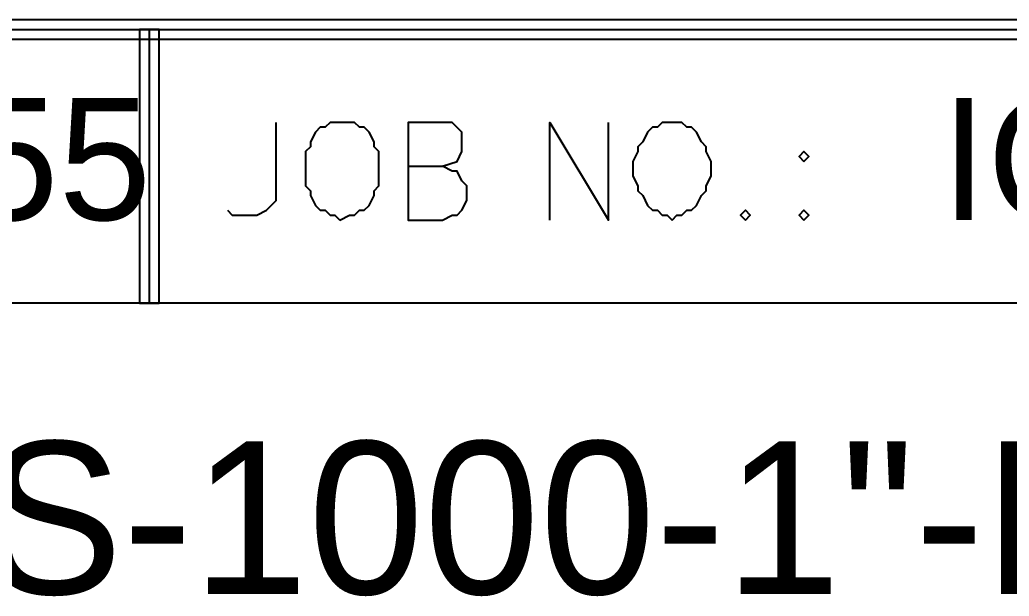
# Model space of a CAD drawing. Extents: x 0 to 420, y 0 to 297.
# Drawn here: x 56.15 to 76.4, y 1 to 12.8 of the extents above; entities that cross this region are included whole.
import ezdxf

# ---------------------------------------------------------------- set-up
doc = ezdxf.new("R2010")
doc.units = 0
doc.styles.add('HTX1', font='O8116901', dxfattribs={"width": 1.02})

msp = doc.modelspace()

# ---------------------------------------------------------------- linework, layer by layer
at = {"layer": 'GT_1', "flags": 128}
for points in [[(20.3, 12.6), (20.3, 12.4), (97.3, 12.4), (97.3, 12.8), (20.3, 12.8), (20.3, 12.6), (97.3, 12.6)], [(58.8, 12.6), (58.6, 12.6), (58.6, 7), (59, 7), (59, 12.6), (58.8, 12.6), (58.8, 7)], [(60.4, 8.9), (60.5, 8.8), (60.8, 8.8), (61, 8.8), (61.2, 8.9), (61.4, 9.1), (61.4, 9.3), (61.4, 10.7)], [(62.7, 8.7), (62.9, 8.8), (63, 8.8), (63.1, 8.9), (63.2, 8.9), (63.3, 9), (63.4, 9.2), (63.4, 9.3), (63.5, 9.4), (63.5, 9.6), (63.5, 9.7), (63.5, 9.9), (63.5, 10.1), (63.4, 10.2), (63.4, 10.3), (63.3, 10.5), (63.2, 10.6), (63.1, 10.6), (63, 10.7), (62.9, 10.7), (62.7, 10.7), (62.6, 10.7), (62.5, 10.7), (62.4, 10.6), (62.3, 10.6), (62.2, 10.5), (62.1, 10.3), (62.1, 10.2), (62, 10.1), (62, 9.9), (62, 9.7), (62, 9.6), (62, 9.4), (62.1, 9.3), (62.1, 9.2), (62.2, 9), (62.3, 8.9), (62.4, 8.9), (62.5, 8.8), (62.6, 8.8), (62.7, 8.7)], [(64.1, 9.8), (64.8, 9.8), (65.1, 9.9), (65.2, 10.1), (65.2, 10.5), (65, 10.7), (64.7, 10.7), (64.1, 10.7), (64.1, 8.7), (64.8, 8.7), (65, 8.8), (65.1, 8.8), (65.2, 8.9), (65.3, 9.1), (65.3, 9.2), (65.3, 9.4), (65.2, 9.5), (65.1, 9.7), (65, 9.7), (64.8, 9.8)], [(67, 8.7), (67, 10.7), (68.2, 8.7), (68.2, 10.7)], [(69.5, 8.7), (69.6, 8.8), (69.7, 8.8), (69.8, 8.9), (69.9, 8.9), (70, 9), (70.1, 9.2), (70.2, 9.3), (70.2, 9.4), (70.3, 9.6), (70.3, 9.7), (70.3, 9.9), (70.2, 10.1), (70.2, 10.2), (70.1, 10.3), (70, 10.5), (69.9, 10.6), (69.8, 10.6), (69.7, 10.7), (69.6, 10.7), (69.5, 10.7), (69.4, 10.7), (69.3, 10.7), (69.2, 10.6), (69.1, 10.6), (69, 10.5), (68.9, 10.3), (68.8, 10.2), (68.8, 10.1), (68.7, 9.9), (68.7, 9.7), (68.7, 9.6), (68.8, 9.4), (68.8, 9.3), (68.9, 9.2), (69, 9), (69.1, 8.9), (69.2, 8.9), (69.3, 8.8), (69.4, 8.8), (69.5, 8.7)], [(72.2, 9.9), (72.3, 10), (72.2, 10.1), (72.1, 10), (72.2, 9.9)], [(71, 8.7), (71.1, 8.8), (71, 8.9), (70.9, 8.8), (71, 8.7)], [(72.2, 8.7), (72.3, 8.8), (72.2, 8.9), (72.1, 8.8), (72.2, 8.7)], [(415.2, 7), (20, 7)]]:
    msp.add_lwpolyline(points, dxfattribs=at)

# ---------------------------------------------------------------- texts
at = {"layer": 'GT_1', "style": 'HTX1', "width": 1.02}
for s, height, p in [('C311655', 2.5, (45, 8.7)), ('ICO12939', 2.5, (75, 8.7)), ('GDWS-1000-1"-P-98XX8-93834-3PG', 3.125, (45, 1.042))]:
    msp.add_text(s, height=height, dxfattribs=at).set_placement(p)

doc.saveas('drawing.dxf')
